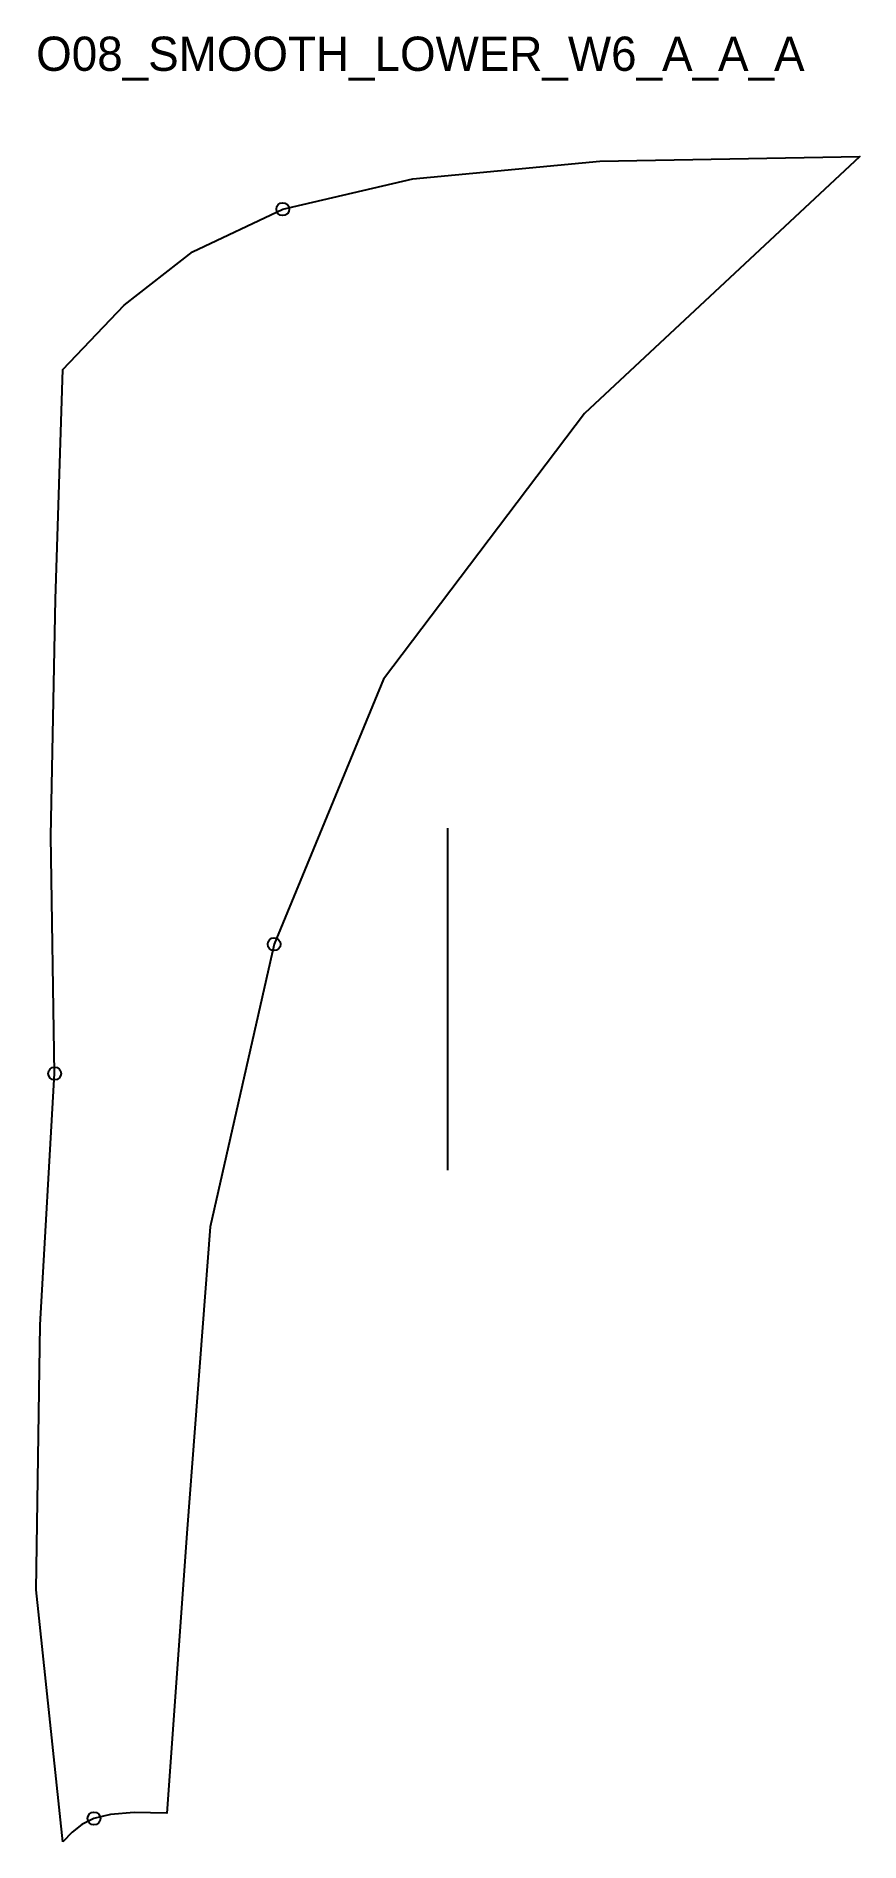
# Model space of a CAD drawing. Header units: millimetres. Extents: x -6 to 186, y 0 to 422.
import ezdxf

# ---------------------------------------------------------------- set-up
doc = ezdxf.new("R2010")
doc.units = ezdxf.units.MM
for name, color, linetype in [('CUT', 1, 'Continuous'), ('GRAIN', 3, 'Continuous'), ('ID', 7, 'Continuous'), ('NOTCH', 2, 'Continuous'), ('SEAM', 5, 'Continuous')]:
    doc.layers.add(name, color=color, linetype=linetype)

msp = doc.modelspace()

# ---------------------------------------------------------------- linework, layer by layer
at = {"layer": 'CUT'}
msp.add_lwpolyline([(0, 0), (-6.26, 58.94), (-5.3, 120.82), (-1.94, 179.6), (-2.79, 235.08), (-1.74, 290.44), (0, 344.13), (14.34, 359.18), (30.28, 371.67), (51.38, 381.62), (81.79, 388.74), (125.46, 392.8), (186.21, 393.94), (121.84, 333.86), (74.94, 271.78), (49.34, 209.81), (34.37, 143.72), (29.04, 73.2), (24.25, 6.71), (16.63, 6.85), (11.14, 6.4), (7.25, 5.46), (4.44, 4.08), (2.14, 2.28), (0, 0)], close=True, dxfattribs=at)
at = {"layer": 'GRAIN'}
msp.add_line((89.97, 156.97), (89.97, 236.97), dxfattribs=at)
at = {"layer": 'NOTCH'}
for centre in [(51.38, 381.62), (49.34, 209.81), (-1.94, 179.6), (7.25, 5.46)]:
    msp.add_circle(centre, 1.5, dxfattribs=at)
at = {"layer": 'SEAM'}
msp.add_lwpolyline([(0, 0), (-6.26, 58.94), (-5.3, 120.82), (-1.94, 179.6), (-2.79, 235.08), (-1.74, 290.44), (0, 344.13), (14.34, 359.18), (30.28, 371.67), (51.38, 381.62), (81.79, 388.74), (125.46, 392.8), (186.21, 393.94), (121.84, 333.86), (74.94, 271.78), (49.34, 209.81), (34.37, 143.72), (29.04, 73.2), (24.25, 6.71), (16.63, 6.85), (11.14, 6.4), (7.25, 5.46), (4.44, 4.08), (2.14, 2.28)], close=True, dxfattribs=at)

# ---------------------------------------------------------------- texts
at = {"layer": 'ID'}
msp.add_text('O08_SMOOTH_LOWER_W6_A_A_A', height=8, dxfattribs=at).set_placement((-6.26, 413.94))

doc.saveas('drawing.dxf')
